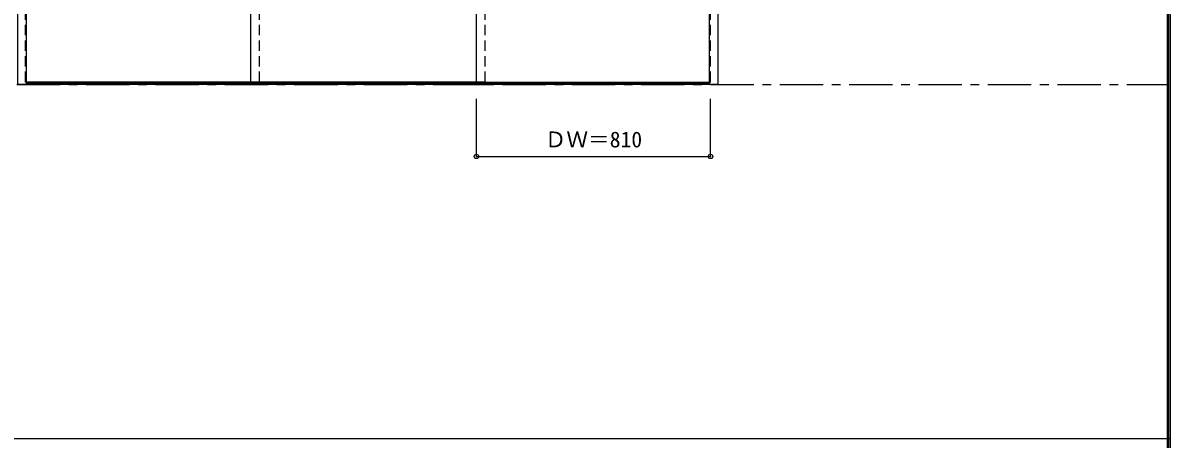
# Model space of a CAD drawing. Units: millimetres, scale not verified. Extents: x -6000 to 5700, y -4307 to 4260.
# Drawn here: x 1731 to 5700, y 189 to 1631 of the extents above; entities that cross this region are included whole.
import ezdxf
from ezdxf.enums import TextEntityAlignment as Align

# ---------------------------------------------------------------- set-up
doc = ezdxf.new("R2010")
doc.units = ezdxf.units.MM
doc.header["$LTSCALE"] = 30
doc.header["$PDMODE"] = 32
doc.header["$PDSIZE"] = 15
doc.linetypes.add('CHAIN1', pattern=[8, 5, -1, 1, -1])
doc.linetypes.add('DASHED1', pattern=[1.8, 1.2, -0.6])
for name, color, linetype in [('0-2_扉', 7, 'Continuous'), ('0-4_枠', 3, 'Continuous'), ('0-B_寸法', 4, 'Continuous'), ('F-1_枠', 6, 'Continuous')]:
    doc.layers.add(name, color=color, linetype=linetype)
doc.styles.add('ＭＳ ゴシック', font='')
doc.styles.get('ＭＳ ゴシック').set_extended_font_data('MS Gothic')

msp = doc.modelspace()

# ---------------------------------------------------------------- linework, layer by layer
at = {"layer": '0-2_扉', "color": 4, "linetype": 'DASHED1'}
for p, q in [((1740, 1426), (1740, 3409)), ((2550, 1426), (2550, 3409)), ((3330, 1426), (3330, 3409)), ((4110, 1426), (4110, 3409)), ((1743, 1426), (1740, 1426)), ((4107, 1426), (4110, 1426))]:
    msp.add_line(p, q, dxfattribs=at)
at = {"layer": '0-2_扉', "color": 3}
for p, q in [((2520, 1426), (2520, 3409)), ((3300, 1426), (3300, 3409)), ((2550, 1426), (1743, 1426)), ((3330, 1426), (2520, 1426)), ((3300, 1426), (4107, 1426))]:
    msp.add_line(p, q, dxfattribs=at)
at = {"layer": '0-4_枠'}
for p, q in [((1743, 1418), (1743, 3453)), ((4107, 1418), (4107, 3453)), ((4137, 1418), (4137, 3453)), ((4107, 1421), (1743, 1421)), ((4107, 1418), (1743, 1418)), ((3300, 1418), (3330, 1418)), ((4137, 1418), (4107, 1418))]:
    msp.add_line(p, q, dxfattribs=at)
at = {"layer": '0-4_枠', "color": 7, "linetype": 'CHAIN1'}
msp.add_line((-5490, 1418), (5690, 1418), dxfattribs=at)
at = {"layer": '0-4_枠'}
msp.add_lwpolyline([(1743, 1418), (1713, 1418), (1713, 3453)], dxfattribs=at)
at = {"layer": '0-B_寸法'}
for p, q in [((3300, 1168), (3300, 1368)), ((4110, 1168), (4110, 1368)), ((3300, 1168), (4110, 1168))]:
    msp.add_line(p, q, dxfattribs=at)
at = {"layer": '0-B_寸法', "color": 7}
for p in [(3300, 1168), (4110, 1168)]:
    msp.add_point(p, dxfattribs=at)
at = {"layer": 'F-1_枠'}
for p, q in [((5690, 4175), (5690, -4205)), ((5695, 4175), (5695, -4205)), ((5700, 4175), (5700, -4205)), ((-6000, 190.5), (5700, 190.5))]:
    msp.add_line(p, q, dxfattribs=at)

# ---------------------------------------------------------------- texts
at = {"layer": '0-B_寸法', "color": 7, "style": 'ＭＳ ゴシック'}
msp.add_text('ＤＷ＝810', height=54.99, dxfattribs=at).set_placement((3536.25, 1183), align=Align.BOTTOM_LEFT)

doc.saveas('drawing.dxf')
